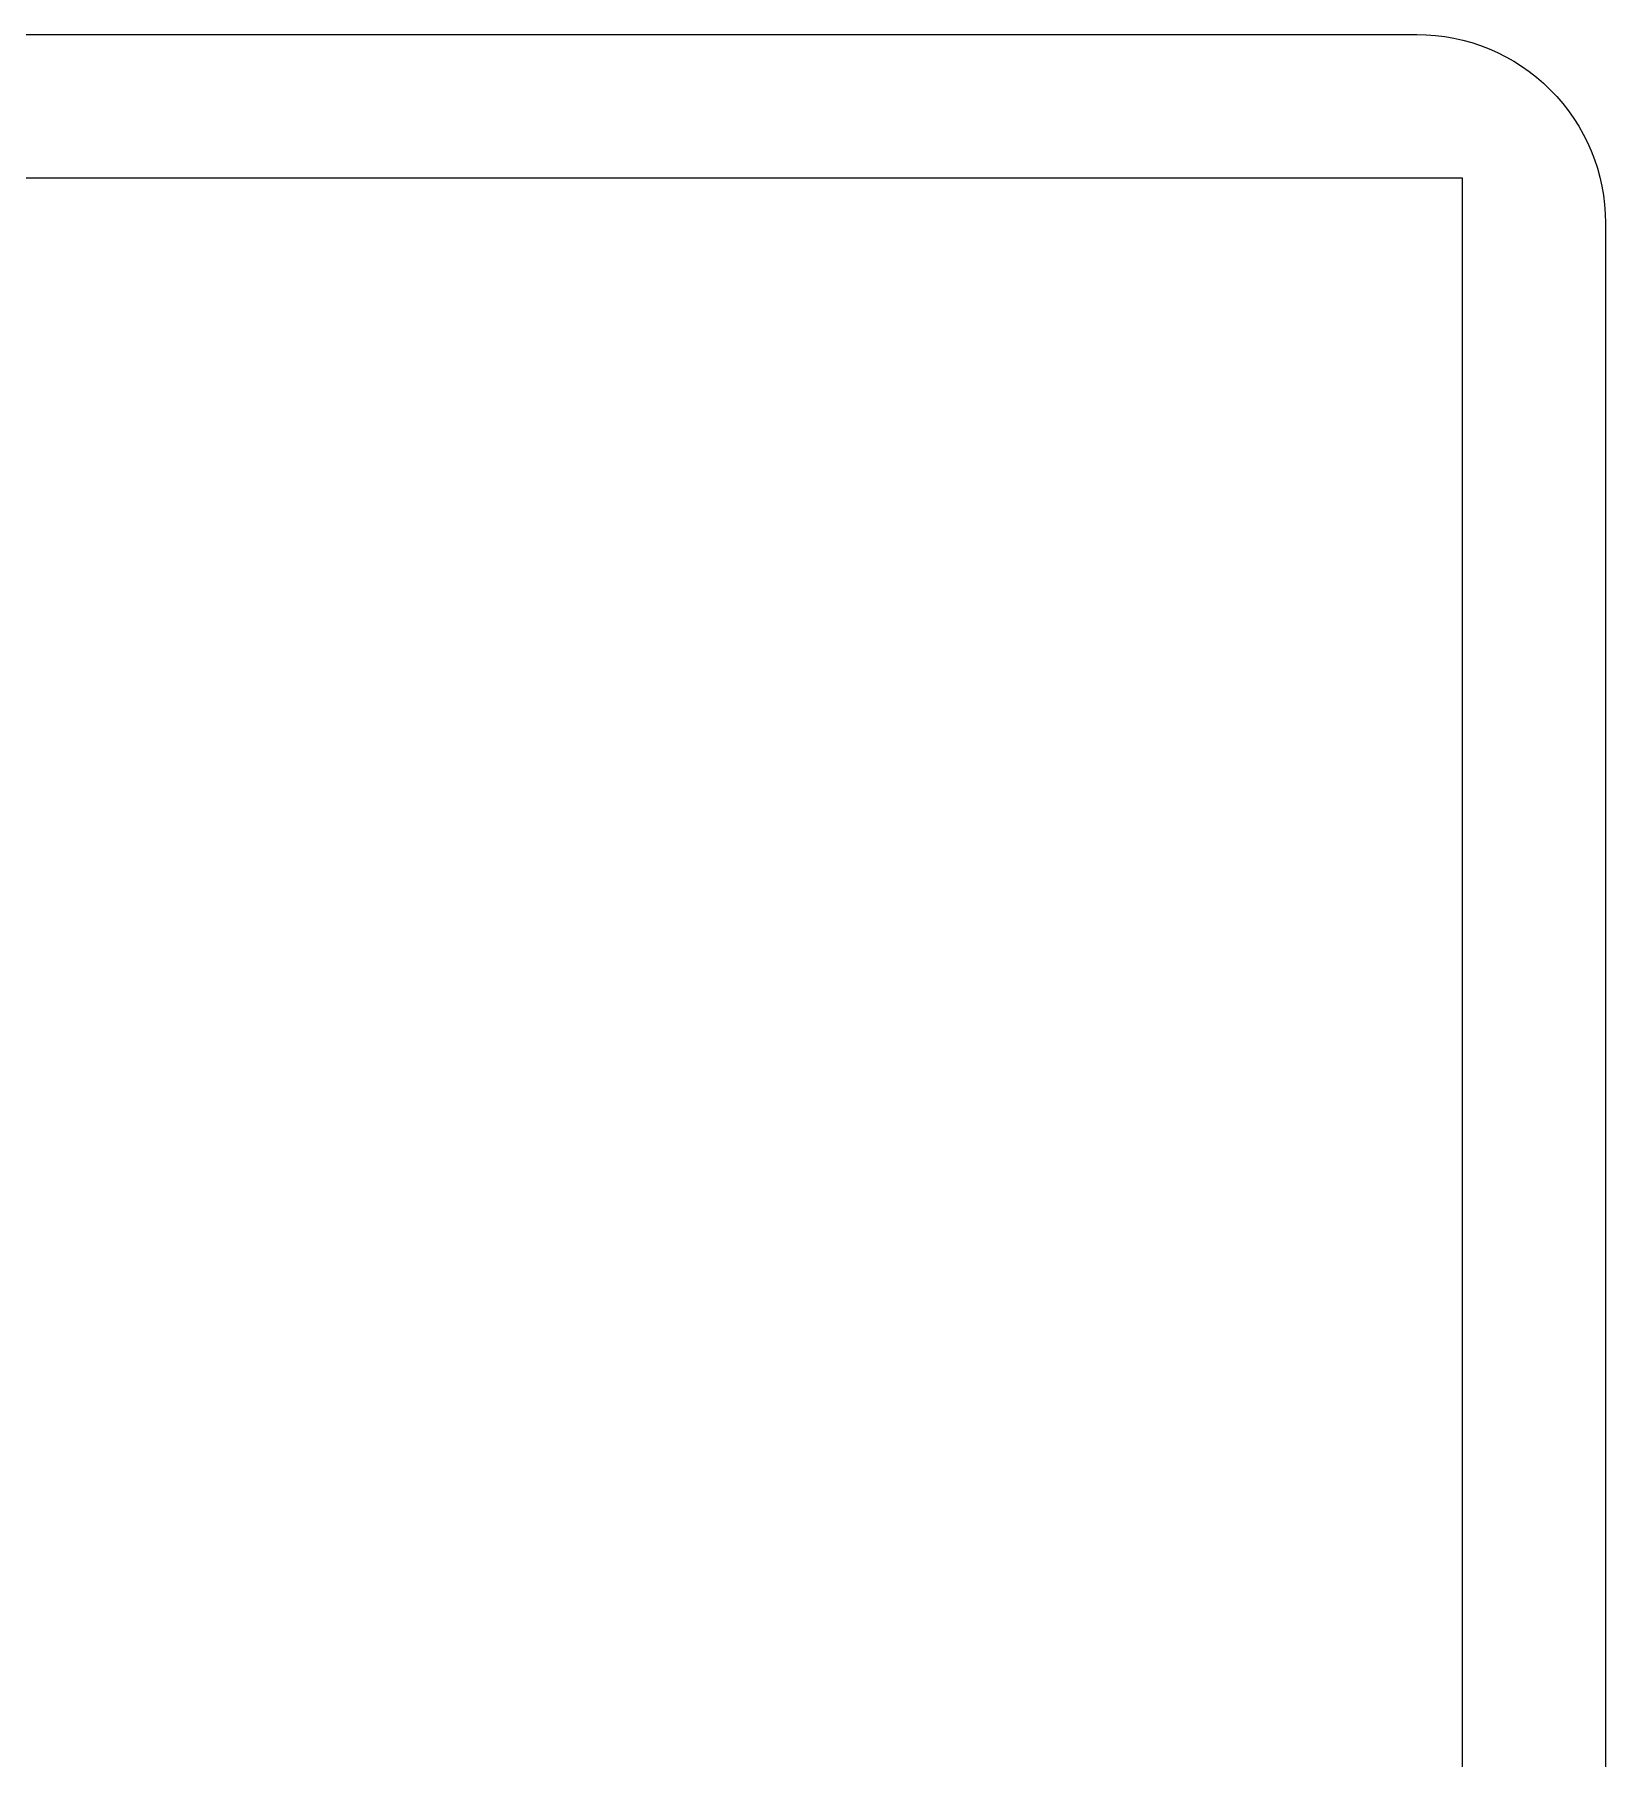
# Model space of a CAD drawing. Extents: x 34 to 201, y -57 to 34.
# Drawn here: x 158.89 to 200.54, y -11.71 to 33.99 of the extents above; entities that cross this region are included whole.
import ezdxf

# ---------------------------------------------------------------- set-up
doc = ezdxf.new("R2010")
doc.units = 0
doc.layers.add('Line Etch', color=7, linetype='CONTINUOUS')
doc.layers.add('Outer Cuts', color=7, linetype='CONTINUOUS')

msp = doc.modelspace()

# ---------------------------------------------------------------- linework, layer by layer
at = {"layer": 'Line Etch', "color": 7}
msp.add_lwpolyline([(141.337, -53.613), (141.337, 30.187), (196.737, 30.187), (196.737, -53.613)], close=True, dxfattribs=at)
at = {"layer": 'Outer Cuts', "color": 1}
for points in [[(38.955, 33.987), (38.955, 33.987), (195.537, 33.987), (195.537, 33.987)], [(195.537, 33.987), (196.863, 33.987), (198.135, 33.46), (199.072, 32.522)], [(199.072, 32.522), (200.01, 31.585), (200.537, 30.313), (200.537, 28.987)], [(200.537, 28.987), (200.537, 28.987), (200.537, -52.413), (200.537, -52.413)]]:
    msp.add_open_spline(points, degree=3, dxfattribs=at)

doc.saveas('drawing.dxf')
